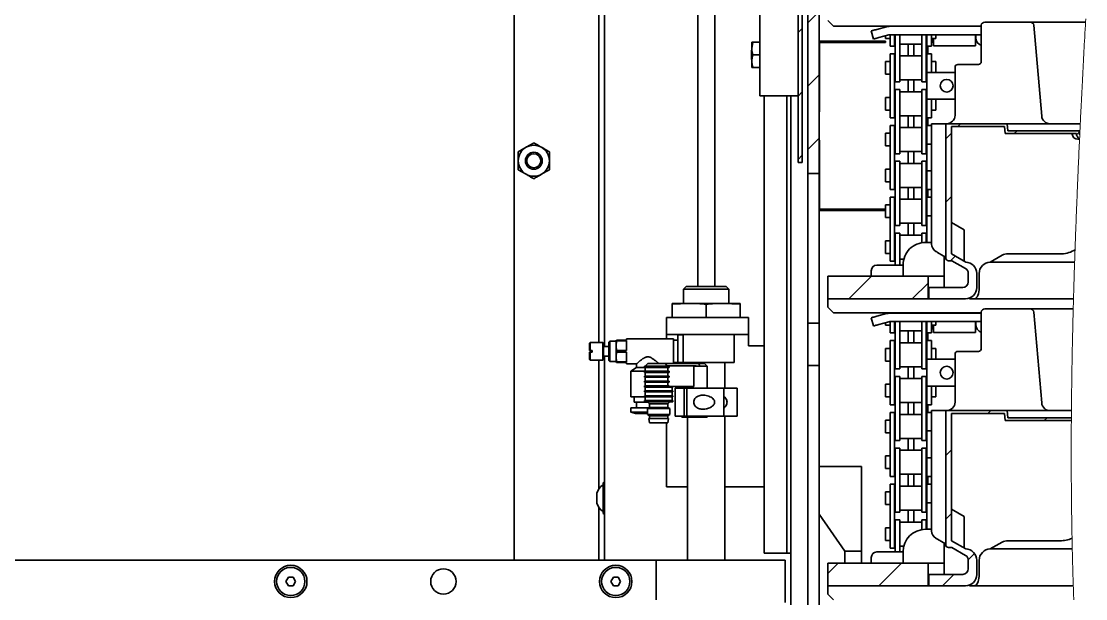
# Paper-space layout 'Blatt1' of a CAD drawing. Header units: millimetres. Extents: x 0 to 1189, y 0 to 841.
# Drawn here: x 215.1 to 290.4, y 497.1 to 538 of the extents above; entities that cross this region are included whole.
import ezdxf

# ---------------------------------------------------------------- set-up
doc = ezdxf.new("R2010")
doc.units = ezdxf.units.MM

# ---------------------------------------------------------------- blocks, each defined once
blk = doc.blocks.new('SW_HATCH_1')
at = {"color": 0, "linetype": 'Continuous', "lineweight": 18}
for p, q in [((0, 197.566), (-0.8, 196.766)), ((-1.2, 196.366), (-1.5, 196.066)), ((0, 193.076), (-0.8, 192.276)), ((-1.2, 191.876), (-1.5, 191.576)), ((10.007, 189.612), (9.807, 189.412)), ((13.997, 189.112), (13.797, 188.912)), ((0, 188.585), (-0.8, 187.785)), ((9.35, 188.955), (8.95, 188.555)), ((18.399, 189.024), (18.215, 188.84)), ((-1.2, 187.385), (-1.5, 187.085)), ((9.35, 184.465), (8.95, 184.065)), ((9.618, 180.243), (9.289, 179.913)), ((3.697, 178.812), (2.097, 177.212)), ((7.7, 178.325), (6.587, 177.212)), ((12.138, 169.292), (11.938, 169.092)), ((16.128, 168.792), (15.928, 168.592)), ((9.35, 166.504), (8.95, 166.104)), ((9.35, 162.014), (8.95, 161.614)), ((10.994, 159.168), (10.549, 158.723)), ((1.338, 158.492), (0.6, 157.754)), ((5.828, 158.492), (4.228, 156.892)), ((9.518, 157.692), (8.718, 156.892))]:
    blk.add_line(p, q, dxfattribs=at)

psp = doc.layouts.new('Blatt1')

# ---------------------------------------------------------------- linework, layer by layer
at = {"color": 7, "linetype": 'Continuous', "lineweight": 35}
for p, q in [((270.736, 737.232), (270.736, 527.232)), ((271.536, 737.232), (271.536, 527.232)), ((256.336, 514.971), (256.336, 640.632)), ((249.936, 594.5), (249.936, 499.832)), ((255.936, 568.577), (255.936, 515.264)), ((267.336, 532.732), (267.336, 563.132)), ((270.036, 528.012), (270.036, 563.132)), ((270.336, 528.012), (270.336, 563.132)), ((262.936, 552.232), (262.936, 519.232)), ((264.136, 519.232), (264.136, 552.232)), ((272.136, 538.072), (272.536, 537.672)), ((283.246, 537.953), (285.72, 537.953)), ((285.72, 537.953), (286.477, 537.953)), ((289.556, 537.953), (286.477, 537.953)), ((290.314, 537.953), (289.556, 537.953)), ((272.536, 537.672), (283.006, 537.672)), ((275.377, 536.752), (275.222, 537.331)), ((276.305, 537.622), (275.608, 537.435)), ((276.233, 537.672), (276.233, 537.602)), ((276.615, 537.662), (276.615, 537.672)), ((283.006, 537.662), (276.615, 537.662)), ((278.856, 537.672), (278.856, 537.662)), ((278.956, 537.672), (278.956, 537.662)), ((281.756, 537.662), (281.756, 537.672)), ((281.856, 537.662), (281.856, 537.672)), ((283.006, 535.152), (283.006, 537.713)), ((286.716, 537.734), (287.279, 531.3)), ((266.847, 536.532), (266.766, 536.082)), ((266.847, 536.532), (266.766, 536.532)), ((266.766, 536.082), (266.766, 536.532)), ((266.847, 536.532), (267.336, 536.532)), ((276.236, 536.602), (271.536, 536.602)), ((271.544, 536.502), (271.544, 531.602)), ((275.722, 536.502), (271.544, 536.502)), ((275.722, 536.502), (276.236, 536.502)), ((276.46, 537.042), (275.764, 536.855)), ((276.233, 536.981), (276.233, 536.802)), ((276.233, 536.802), (276.553, 536.802)), ((276.236, 536.502), (276.236, 536.602)), ((276.553, 537.059), (276.553, 536.252)), ((283.006, 537.062), (276.615, 537.062)), ((276.873, 537.062), (276.873, 536.252)), ((276.873, 536.802), (276.921, 536.802)), ((276.921, 536.829), (276.921, 537.062)), ((276.921, 535.136), (276.921, 536.829)), ((277.241, 536.829), (277.241, 537.062)), ((277.241, 535.136), (277.241, 536.829)), ((277.241, 536.401), (278.791, 536.401)), ((277.241, 536.401), (278.791, 536.401)), ((277.836, 536.401), (277.836, 535.563)), ((278.236, 536.401), (278.236, 535.563)), ((278.791, 537.062), (278.791, 536.829)), ((278.791, 536.829), (278.791, 535.136)), ((279.111, 537.062), (279.111, 536.829)), ((279.111, 536.829), (279.111, 535.136)), ((279.111, 536.802), (279.159, 536.802)), ((279.159, 536.252), (279.159, 537.062)), ((279.479, 536.252), (279.479, 537.067)), ((279.479, 536.802), (279.799, 536.802)), ((279.63, 536.282), (279.63, 536.802)), ((279.799, 536.802), (279.799, 537.062)), ((282.59, 537.062), (282.59, 537.052)), ((282.59, 537.052), (282.59, 536.282)), ((282.59, 537.052), (282.61, 537.052)), ((282.61, 537.052), (282.61, 536.862)), ((266.766, 535.992), (266.736, 535.962)), ((266.736, 535.302), (266.736, 535.962)), ((266.766, 535.182), (266.766, 536.082)), ((266.847, 535.632), (267.336, 535.632)), ((276.553, 536.252), (276.873, 536.252)), ((276.873, 535.712), (276.553, 535.712)), ((276.553, 535.712), (276.553, 534.289)), ((276.873, 535.712), (276.873, 534.289)), ((279.159, 536.252), (279.479, 536.252)), ((279.479, 535.712), (279.159, 535.712)), ((279.159, 534.392), (279.159, 535.712)), ((279.216, 535.712), (279.216, 536.252)), ((279.479, 534.392), (279.479, 535.712)), ((279.63, 536.282), (282.59, 536.282)), ((266.736, 535.302), (266.766, 535.272)), ((266.766, 534.732), (266.766, 535.182)), ((276.553, 535.162), (276.233, 535.162)), ((276.233, 535.162), (276.233, 534.262)), ((276.921, 535.162), (276.873, 535.162)), ((276.921, 533.712), (276.921, 535.136)), ((278.791, 535.563), (277.241, 535.563)), ((278.791, 535.563), (277.241, 535.563)), ((277.241, 533.712), (277.241, 535.136)), ((278.791, 535.136), (278.791, 533.712)), ((279.159, 535.162), (279.111, 535.162)), ((279.111, 535.136), (279.111, 533.712)), ((279.799, 535.162), (279.479, 535.162)), ((279.799, 534.392), (279.799, 535.162)), ((281.346, 534.952), (282.146, 534.952)), ((282.146, 534.952), (282.806, 534.952)), ((266.766, 534.732), (266.847, 534.732)), ((266.847, 534.732), (267.336, 534.732)), ((276.233, 534.262), (276.553, 534.262)), ((276.553, 534.289), (276.553, 532.596)), ((276.873, 534.289), (276.873, 532.596)), ((276.873, 534.262), (276.921, 534.262)), ((279.111, 534.262), (279.159, 534.262)), ((279.159, 532.492), (279.159, 534.392)), ((279.159, 534.392), (279.479, 534.392)), ((279.479, 534.392), (281.146, 534.392)), ((281.146, 531.352), (281.146, 534.752)), ((276.921, 533.712), (277.241, 533.712)), ((276.921, 533.712), (277.241, 533.712)), ((277.241, 533.861), (278.791, 533.861)), ((277.241, 533.861), (278.791, 533.861)), ((277.836, 533.861), (277.836, 533.023)), ((278.236, 533.861), (278.236, 533.023)), ((278.791, 533.712), (279.111, 533.712)), ((278.791, 533.712), (279.111, 533.712)), ((267.336, 532.732), (267.936, 532.732)), ((267.636, 532.732), (267.636, 500.332)), ((267.936, 532.732), (269.736, 532.732)), ((269.236, 500.332), (269.236, 532.732)), ((269.536, 532.732), (269.536, 493.253)), ((270.036, 532.732), (269.736, 532.732)), ((276.553, 532.622), (276.233, 532.622)), ((276.233, 532.622), (276.233, 531.722)), ((276.921, 532.622), (276.873, 532.622)), ((277.241, 533.172), (276.921, 533.172)), ((276.921, 531.749), (276.921, 533.172)), ((277.241, 531.749), (277.241, 533.172)), ((278.791, 533.023), (277.241, 533.023)), ((279.111, 533.172), (278.791, 533.172)), ((278.791, 533.172), (278.791, 531.749)), ((279.111, 533.172), (279.111, 531.749)), ((279.159, 532.622), (279.111, 532.622)), ((276.553, 532.596), (276.553, 531.172)), ((276.873, 532.596), (276.873, 531.172)), ((279.159, 532.492), (279.479, 532.492)), ((279.159, 531.172), (279.159, 532.492)), ((281.146, 532.492), (279.479, 532.492)), ((279.479, 531.172), (279.479, 532.492)), ((279.799, 531.722), (279.799, 532.492)), ((271.536, 531.602), (271.544, 531.602)), ((276.233, 531.722), (276.553, 531.722)), ((276.553, 531.172), (276.873, 531.172)), ((276.873, 531.722), (276.921, 531.722)), ((276.921, 530.056), (276.921, 531.749)), ((277.241, 530.056), (277.241, 531.749)), ((277.241, 531.321), (278.791, 531.321)), ((277.836, 531.321), (277.836, 530.483)), ((278.236, 531.321), (278.236, 530.483)), ((278.791, 531.749), (278.791, 530.056)), ((279.111, 531.749), (279.111, 530.056)), ((279.111, 531.722), (279.159, 531.722)), ((279.159, 531.172), (279.479, 531.172)), ((279.216, 530.632), (279.216, 531.172)), ((279.479, 531.722), (279.799, 531.722)), ((276.873, 530.632), (276.553, 530.632)), ((276.553, 530.632), (276.553, 529.209)), ((276.873, 530.632), (276.873, 529.209)), ((278.791, 530.483), (277.241, 530.483)), ((279.479, 530.632), (279.159, 530.632)), ((279.159, 529.312), (279.159, 530.632)), ((279.479, 529.312), (279.479, 530.632)), ((279.486, 522.231), (279.486, 530.752)), ((279.779, 530.752), (279.486, 530.752)), ((279.779, 530.752), (280.193, 530.752)), ((280.193, 530.752), (280.486, 530.752)), ((280.486, 530.752), (280.486, 521.254)), ((284.843, 530.752), (280.486, 530.752)), ((280.886, 530.552), (280.886, 521.538)), ((284.659, 530.552), (280.886, 530.552)), ((284.659, 530.552), (284.703, 530.052)), ((284.843, 530.752), (284.886, 530.252)), ((284.843, 530.752), (285.839, 530.752)), ((290.012, 530.752), (285.839, 530.752)), ((271.536, 529.602), (271.544, 529.602)), ((271.544, 529.602), (271.544, 524.702)), ((276.553, 530.082), (276.233, 530.082)), ((276.233, 530.082), (276.233, 529.182)), ((276.921, 530.082), (276.873, 530.082)), ((276.921, 528.632), (276.921, 530.056)), ((277.241, 528.632), (277.241, 530.056)), ((278.791, 530.056), (278.791, 528.632)), ((279.159, 530.082), (279.111, 530.082)), ((279.111, 530.056), (279.111, 528.632)), ((279.486, 530.082), (279.479, 530.082)), ((289.739, 530.052), (284.703, 530.052)), ((289.928, 530.252), (284.886, 530.252)), ((289.433, 530.052), (289.436, 530.018)), ((289.742, 530.018), (289.739, 530.052)), ((289.96, 529.652), (289.835, 529.652)), ((289.988, 530.252), (289.928, 530.252)), ((276.233, 529.182), (276.553, 529.182)), ((276.553, 529.209), (276.553, 527.516)), ((276.873, 529.209), (276.873, 527.516)), ((276.873, 529.182), (276.921, 529.182)), ((279.111, 529.182), (279.159, 529.182)), ((279.159, 527.412), (279.159, 529.312)), ((279.159, 529.312), (279.479, 529.312)), ((279.479, 529.312), (279.486, 529.312)), ((250.236, 528.132), (250.236, 528.767)), ((250.236, 527.497), (250.236, 528.132)), ((252.436, 528.767), (252.436, 528.132)), ((252.436, 528.132), (252.436, 527.497)), ((276.921, 528.632), (277.241, 528.632)), ((277.241, 528.092), (276.921, 528.092)), ((277.241, 528.092), (276.921, 528.092)), ((276.921, 526.669), (276.921, 528.092)), ((277.241, 528.781), (278.791, 528.781)), ((277.241, 526.669), (277.241, 528.092)), ((277.836, 528.781), (277.836, 527.943)), ((278.236, 528.781), (278.236, 527.943)), ((278.791, 528.632), (279.111, 528.632)), ((279.111, 528.092), (278.791, 528.092)), ((279.111, 528.092), (278.791, 528.092)), ((278.791, 528.092), (278.791, 526.669)), ((279.111, 528.092), (279.111, 526.669)), ((270.336, 528.012), (270.036, 528.012)), ((276.553, 527.542), (276.233, 527.542)), ((276.233, 527.542), (276.233, 526.642)), ((276.553, 527.516), (276.553, 526.092)), ((276.921, 527.542), (276.873, 527.542)), ((276.873, 527.516), (276.873, 526.092)), ((278.791, 527.943), (277.241, 527.943)), ((278.791, 527.943), (277.241, 527.943)), ((279.159, 527.542), (279.111, 527.542)), ((279.159, 527.412), (279.479, 527.412)), ((279.159, 526.092), (279.159, 527.412)), ((279.486, 527.412), (279.479, 527.412)), ((279.479, 526.092), (279.479, 527.412)), ((270.736, 527.232), (271.536, 527.232)), ((270.736, 516.632), (270.736, 527.232)), ((271.536, 516.632), (271.536, 527.232)), ((276.233, 526.642), (276.553, 526.642)), ((276.873, 526.642), (276.921, 526.642)), ((276.921, 524.976), (276.921, 526.669)), ((277.241, 524.976), (277.241, 526.669)), ((278.791, 526.669), (278.791, 524.976)), ((279.111, 526.669), (279.111, 524.976)), ((279.111, 526.642), (279.159, 526.642)), ((279.479, 526.642), (279.486, 526.642)), ((276.553, 526.092), (276.873, 526.092)), ((277.241, 526.241), (278.791, 526.241)), ((277.241, 526.241), (278.791, 526.241)), ((277.836, 526.241), (277.836, 525.403)), ((278.236, 526.241), (278.236, 525.403)), ((279.159, 526.092), (279.479, 526.092)), ((279.216, 525.552), (279.216, 526.092)), ((276.873, 525.552), (276.553, 525.552)), ((276.553, 525.552), (276.553, 524.129)), ((276.873, 525.552), (276.873, 524.129)), ((278.791, 525.403), (277.241, 525.403)), ((278.791, 525.403), (277.241, 525.403)), ((279.479, 525.552), (279.159, 525.552)), ((279.159, 524.232), (279.159, 525.552)), ((279.479, 524.232), (279.479, 525.552)), ((271.536, 524.602), (276.233, 524.602)), ((271.544, 524.702), (275.722, 524.702)), ((276.236, 524.702), (275.722, 524.702)), ((276.553, 525.002), (276.233, 525.002)), ((276.233, 525.002), (276.233, 524.102)), ((276.921, 525.002), (276.873, 525.002)), ((276.921, 523.552), (276.921, 524.976)), ((277.241, 523.552), (277.241, 524.976)), ((278.791, 524.976), (278.791, 523.552)), ((279.159, 525.002), (279.111, 525.002)), ((279.111, 524.976), (279.111, 523.552)), ((279.486, 525.002), (279.479, 525.002)), ((276.233, 524.102), (276.553, 524.102)), ((276.553, 524.129), (276.553, 522.436)), ((276.873, 524.129), (276.873, 522.436)), ((276.873, 524.102), (276.921, 524.102)), ((277.241, 523.701), (278.791, 523.701)), ((277.241, 523.701), (278.791, 523.701)), ((277.836, 523.701), (277.836, 522.863)), ((278.236, 523.701), (278.236, 522.863)), ((279.111, 524.102), (279.159, 524.102)), ((279.159, 522.352), (279.159, 524.232)), ((279.159, 524.232), (279.479, 524.232)), ((279.479, 524.232), (279.486, 524.232)), ((281.786, 523.246), (280.886, 523.766)), ((276.921, 523.552), (277.241, 523.552)), ((276.921, 523.552), (277.241, 523.552)), ((277.241, 523.012), (276.921, 523.012)), ((276.921, 521.589), (276.921, 523.012)), ((277.241, 521.589), (277.241, 523.012)), ((278.791, 522.863), (277.241, 522.863)), ((278.791, 523.552), (279.111, 523.552)), ((278.791, 523.552), (279.111, 523.552)), ((279.111, 523.012), (278.791, 523.012)), ((278.791, 523.012), (278.791, 522.329)), ((279.111, 523.012), (279.111, 522.352)), ((281.786, 523.246), (281.786, 521.019)), ((276.553, 522.462), (276.233, 522.462)), ((276.233, 522.462), (276.233, 521.562)), ((276.553, 522.436), (276.553, 521.012)), ((276.921, 522.462), (276.873, 522.462)), ((276.873, 522.436), (276.873, 521.012)), ((279.066, 522.352), (279.486, 522.352)), ((279.159, 522.462), (279.111, 522.462)), ((276.233, 521.562), (276.553, 521.562)), ((276.873, 521.562), (276.921, 521.562)), ((276.921, 520.742), (276.921, 521.589)), ((277.241, 520.742), (277.241, 521.589)), ((280.318, 521.405), (279.904, 521.644)), ((280.486, 521.307), (280.318, 521.405)), ((280.386, 521.365), (280.386, 519.152)), ((281.901, 520.952), (280.886, 521.538)), ((283.637, 520.952), (284.476, 521.437)), ((288.572, 521.538), (284.901, 521.538)), ((289.562, 521.775), (289.639, 521.82)), ((275.608, 520.742), (276.305, 520.742)), ((276.305, 520.742), (276.615, 520.742)), ((276.553, 521.012), (276.873, 521.012)), ((277.466, 520.742), (276.615, 520.742)), ((277.241, 521.161), (277.519, 521.161)), ((277.466, 520.752), (277.466, 519.952)), ((280.686, 521.054), (280.926, 521.054)), ((281.887, 520.499), (280.926, 521.054)), ((283.637, 520.952), (289.61, 520.952)), ((272.136, 519.952), (272.136, 518.352)), ((272.136, 519.952), (279.236, 519.952)), ((275.222, 519.952), (275.222, 520.342)), ((279.236, 518.352), (279.236, 519.952)), ((280.386, 519.952), (279.236, 519.952)), ((282.087, 520.152), (282.087, 519.552)), ((282.687, 520.152), (282.687, 519.152)), ((282.852, 519.152), (282.852, 520.152)), ((261.936, 519.048), (262.12, 519.232)), ((265.136, 519.048), (261.936, 519.048)), ((261.936, 518.032), (261.936, 519.048)), ((264.952, 519.232), (262.12, 519.232)), ((264.952, 519.232), (265.136, 519.048)), ((265.136, 519.048), (265.136, 518.032)), ((279.286, 518.352), (279.286, 519.152)), ((279.286, 519.152), (281.687, 519.152)), ((272.136, 518.352), (279.236, 518.352)), ((272.136, 518.352), (272.136, 517.752)), ((279.286, 518.352), (279.236, 518.352)), ((279.286, 518.352), (281.887, 518.352)), ((282.171, 518.352), (289.531, 518.352)), ((261.136, 517.967), (262.336, 518.032)), ((261.136, 518.032), (261.136, 517.967)), ((262.336, 518.032), (261.136, 518.032)), ((261.136, 517.032), (261.136, 517.967)), ((264.736, 518.032), (262.336, 518.032)), ((263.536, 517.967), (263.536, 517.032)), ((264.736, 518.032), (265.936, 517.967)), ((265.936, 518.032), (264.736, 518.032)), ((265.936, 517.967), (265.936, 518.032)), ((265.936, 517.967), (265.936, 517.032)), ((272.136, 517.752), (272.536, 517.352)), ((283.246, 517.633), (285.72, 517.633)), ((285.72, 517.633), (286.477, 517.633)), ((289.512, 517.633), (286.477, 517.633)), ((260.736, 517.032), (260.736, 515.832)), ((260.736, 517.032), (266.536, 517.032)), ((266.536, 517.032), (266.536, 515.832)), ((272.536, 517.352), (283.006, 517.352)), ((275.377, 516.432), (275.222, 517.011)), ((276.305, 517.302), (275.608, 517.115)), ((276.233, 517.352), (276.233, 517.282)), ((276.615, 517.342), (276.615, 517.352)), ((283.006, 517.342), (276.615, 517.342)), ((278.856, 517.352), (278.856, 517.342)), ((278.956, 517.352), (278.956, 517.342)), ((281.756, 517.342), (281.756, 517.352)), ((281.856, 517.342), (281.856, 517.352)), ((283.006, 514.832), (283.006, 517.393)), ((286.716, 517.414), (287.279, 510.98)), ((271.536, 516.632), (270.736, 516.632)), ((270.736, 516.632), (270.736, 513.632)), ((271.536, 516.632), (271.536, 513.632)), ((276.46, 516.722), (275.764, 516.535)), ((276.233, 516.661), (276.233, 516.482)), ((276.233, 516.482), (276.553, 516.482)), ((276.553, 516.739), (276.553, 515.932)), ((283.006, 516.742), (276.615, 516.742)), ((276.873, 516.742), (276.873, 515.932)), ((276.873, 516.482), (276.921, 516.482)), ((276.921, 516.509), (276.921, 516.742)), ((276.921, 514.816), (276.921, 516.509)), ((277.241, 516.509), (277.241, 516.742)), ((277.241, 514.816), (277.241, 516.509)), ((277.241, 516.081), (278.791, 516.081)), ((277.241, 516.081), (278.791, 516.081)), ((277.836, 516.081), (277.836, 515.243)), ((278.236, 516.081), (278.236, 515.243)), ((278.791, 516.742), (278.791, 516.509)), ((278.791, 516.509), (278.791, 514.816)), ((279.111, 516.742), (279.111, 516.509)), ((279.111, 516.509), (279.111, 514.816)), ((279.111, 516.482), (279.159, 516.482)), ((279.159, 515.932), (279.159, 516.742)), ((279.479, 515.932), (279.479, 516.747)), ((279.479, 516.482), (279.799, 516.482)), ((279.63, 515.962), (279.63, 516.482)), ((279.799, 516.482), (279.799, 516.742)), ((282.59, 516.742), (282.59, 516.732)), ((282.59, 516.732), (282.59, 515.962)), ((282.59, 516.732), (282.61, 516.732)), ((282.61, 516.732), (282.61, 516.542)), ((256.707, 515.344), (256.654, 515.291)), ((256.654, 515.291), (256.654, 514.632)), ((257.154, 515.344), (256.707, 515.344)), ((256.707, 515.344), (256.707, 513.92)), ((257.154, 515.432), (257.154, 515.032)), ((257.154, 515.032), (257.187, 515.37)), ((257.187, 515.37), (257.187, 515.432)), ((257.906, 515.432), (257.187, 515.432)), ((257.187, 515.37), (257.906, 515.37)), ((261.232, 515.522), (257.906, 515.522)), ((257.906, 515.522), (257.906, 515.432)), ((257.906, 515.37), (257.906, 514.695)), ((260.736, 515.832), (266.536, 515.832)), ((260.736, 515.832), (260.736, 515.522)), ((261.232, 513.772), (261.232, 515.522)), ((261.536, 515.433), (261.232, 515.433)), ((261.536, 515.812), (261.902, 515.812)), ((261.536, 515.812), (261.536, 513.852)), ((261.566, 515.812), (261.566, 515.832)), ((261.902, 515.812), (261.902, 513.852)), ((265.506, 515.832), (265.506, 513.832)), ((266.536, 515.032), (266.536, 515.832)), ((276.553, 515.932), (276.873, 515.932)), ((276.873, 515.392), (276.553, 515.392)), ((276.553, 515.392), (276.553, 513.969)), ((276.873, 515.392), (276.873, 513.969)), ((279.159, 515.932), (279.479, 515.932)), ((279.479, 515.392), (279.159, 515.392)), ((279.159, 514.072), (279.159, 515.392)), ((279.216, 515.392), (279.216, 515.932)), ((279.479, 514.072), (279.479, 515.392)), ((279.63, 515.962), (282.59, 515.962)), ((255.33, 515.264), (255.276, 515.211)), ((255.276, 515.211), (255.276, 514.695)), ((255.276, 514.695), (255.33, 514.695)), ((255.276, 514.57), (255.276, 514.054)), ((255.33, 514.57), (255.276, 514.57)), ((256.225, 515.264), (255.33, 515.264)), ((255.33, 515.264), (255.33, 514.695)), ((255.33, 514.695), (255.464, 514.695)), ((255.33, 514.57), (255.33, 514.001)), ((255.464, 514.57), (255.33, 514.57)), ((255.464, 514.57), (255.464, 514.695)), ((256.278, 515.211), (256.225, 515.264)), ((256.225, 515.264), (256.225, 514.001)), ((256.278, 515.211), (256.278, 514.054)), ((256.654, 514.971), (256.278, 514.971)), ((256.654, 514.632), (256.654, 513.974)), ((257.154, 515.032), (257.154, 514.232)), ((257.187, 514.695), (257.154, 515.032)), ((257.154, 514.232), (257.187, 514.57)), ((257.187, 514.57), (257.187, 514.695)), ((257.906, 514.695), (257.187, 514.695)), ((257.187, 514.57), (257.906, 514.57)), ((257.906, 514.57), (257.906, 513.895)), ((266.536, 515.032), (267.636, 515.032)), ((276.553, 514.842), (276.233, 514.842)), ((276.233, 514.842), (276.233, 513.942)), ((276.921, 514.842), (276.873, 514.842)), ((276.921, 513.392), (276.921, 514.816)), ((278.791, 515.243), (277.241, 515.243)), ((278.791, 515.243), (277.241, 515.243)), ((277.241, 513.392), (277.241, 514.816)), ((278.791, 514.816), (278.791, 513.392)), ((279.159, 514.842), (279.111, 514.842)), ((279.111, 514.816), (279.111, 513.392)), ((279.799, 514.842), (279.479, 514.842)), ((279.799, 514.072), (279.799, 514.842)), ((281.346, 514.632), (282.146, 514.632)), ((282.146, 514.632), (282.806, 514.632)), ((255.276, 514.054), (255.33, 514.001)), ((255.33, 514.001), (256.225, 514.001)), ((255.936, 514.001), (255.936, 504.888)), ((256.225, 514.001), (256.278, 514.054)), ((256.278, 514.294), (256.654, 514.294)), ((256.336, 499.832), (256.336, 514.294)), ((256.654, 513.974), (256.707, 513.92)), ((256.707, 513.92), (257.154, 513.92)), ((257.187, 513.895), (257.154, 514.232)), ((257.154, 514.232), (257.154, 513.832)), ((257.187, 513.832), (257.187, 513.895)), ((257.906, 513.895), (257.187, 513.895)), ((257.187, 513.832), (257.906, 513.832)), ((257.906, 513.832), (257.906, 513.742)), ((259.411, 513.772), (259.211, 513.572)), ((259.411, 513.772), (260.665, 513.772)), ((260.741, 513.612), (260.665, 513.772)), ((260.665, 513.772), (263.013, 513.772)), ((261.232, 513.831), (261.536, 513.831)), ((261.536, 513.831), (261.536, 513.852)), ((261.902, 513.852), (261.536, 513.852)), ((261.566, 513.832), (261.566, 513.852)), ((265.506, 513.832), (261.566, 513.832)), ((262.206, 513.772), (262.206, 513.832)), ((263.013, 513.772), (263.082, 513.572)), ((263.411, 513.772), (263.013, 513.772)), ((263.611, 513.572), (263.411, 513.772)), ((264.866, 513.832), (264.866, 512.032)), ((276.233, 513.942), (276.553, 513.942)), ((276.553, 513.969), (276.553, 512.276)), ((276.873, 513.969), (276.873, 512.276)), ((276.873, 513.942), (276.921, 513.942)), ((279.111, 513.942), (279.159, 513.942)), ((279.159, 514.072), (279.479, 514.072)), ((279.159, 512.172), (279.159, 514.072)), ((279.479, 514.072), (281.146, 514.072)), ((281.146, 511.032), (281.146, 514.432)), ((257.906, 513.742), (258.605, 513.742)), ((258.605, 513.493), (258.206, 513.226)), ((258.206, 513.226), (258.206, 511.42)), ((258.206, 513.226), (259.211, 513.226)), ((258.605, 513.742), (258.605, 513.493)), ((258.605, 513.493), (259.171, 513.493)), ((259.171, 513.572), (259.171, 513.492)), ((259.171, 513.572), (260.909, 513.572)), ((259.171, 513.492), (260.909, 513.492)), ((259.171, 513.225), (259.171, 513.145)), ((259.171, 513.225), (260.909, 513.225)), ((259.171, 513.145), (260.909, 513.145)), ((259.211, 513.492), (259.211, 513.225)), ((259.211, 513.145), (259.211, 512.877)), ((260.832, 513.572), (260.741, 513.612)), ((260.741, 513.612), (262.817, 513.612)), ((260.832, 513.225), (260.832, 513.492)), ((260.832, 512.877), (260.832, 513.145)), ((260.909, 513.492), (260.909, 513.572)), ((260.909, 513.145), (260.909, 513.225)), ((262.817, 513.612), (262.658, 513.572)), ((262.658, 513.572), (262.658, 512.132)), ((262.825, 513.572), (262.658, 513.572)), ((262.825, 513.572), (262.817, 513.612)), ((263.082, 513.572), (262.825, 513.572)), ((263.082, 513.572), (262.825, 513.572)), ((263.611, 513.572), (263.082, 513.572)), ((263.611, 512.032), (263.611, 513.572)), ((271.536, 513.632), (270.736, 513.632)), ((270.736, 513.632), (270.736, 494.303)), ((271.536, 513.632), (271.536, 492.232)), ((276.921, 513.392), (277.241, 513.392)), ((276.921, 513.392), (277.241, 513.392)), ((277.241, 513.541), (278.791, 513.541)), ((277.241, 513.541), (278.791, 513.541)), ((277.836, 513.541), (277.836, 512.703)), ((278.236, 513.541), (278.236, 512.703)), ((278.791, 513.392), (279.111, 513.392)), ((278.791, 513.392), (279.111, 513.392)), ((259.171, 512.877), (259.171, 512.797)), ((260.909, 512.877), (259.171, 512.877)), ((260.909, 512.797), (259.171, 512.797)), ((259.171, 512.53), (259.171, 512.45)), ((260.909, 512.53), (259.171, 512.53)), ((260.909, 512.45), (259.171, 512.45)), ((259.211, 512.797), (259.211, 512.53)), ((259.211, 512.45), (259.211, 512.182)), ((260.832, 512.53), (260.832, 512.797)), ((260.832, 512.182), (260.832, 512.45)), ((260.909, 512.797), (260.909, 512.877)), ((260.909, 512.45), (260.909, 512.53)), ((276.553, 512.302), (276.233, 512.302)), ((276.233, 512.302), (276.233, 511.402)), ((276.553, 512.276), (276.553, 510.852)), ((276.921, 512.302), (276.873, 512.302)), ((276.873, 512.276), (276.873, 510.852)), ((277.241, 512.852), (276.921, 512.852)), ((276.921, 511.429), (276.921, 512.852)), ((277.241, 511.429), (277.241, 512.852)), ((278.791, 512.703), (277.241, 512.703)), ((279.111, 512.852), (278.791, 512.852)), ((278.791, 512.852), (278.791, 511.429)), ((279.111, 512.852), (279.111, 511.429)), ((279.159, 512.302), (279.111, 512.302)), ((259.171, 512.182), (259.171, 512.102)), ((260.909, 512.182), (259.171, 512.182)), ((259.209, 512.102), (259.171, 512.102)), ((259.171, 511.835), (259.171, 511.755)), ((259.209, 511.835), (259.171, 511.835)), ((259.209, 511.755), (259.171, 511.755)), ((259.209, 512.102), (261.171, 512.102)), ((259.209, 511.835), (261.171, 511.835)), ((259.209, 511.755), (261.171, 511.755)), ((259.211, 512.102), (259.211, 511.835)), ((259.211, 511.755), (259.211, 511.487)), ((260.909, 512.132), (260.909, 512.182)), ((262.658, 512.132), (260.909, 512.132)), ((261.131, 511.835), (261.131, 512.102)), ((261.131, 511.487), (261.131, 511.755)), ((261.171, 512.102), (261.171, 512.132)), ((261.171, 511.755), (261.171, 511.835)), ((261.34, 512.032), (261.34, 510.032)), ((261.34, 512.032), (261.965, 512.032)), ((261.811, 512.132), (261.811, 512.032)), ((261.965, 512.032), (261.965, 510.032)), ((261.98, 512.032), (261.965, 512.032)), ((262.083, 512.032), (261.98, 512.032)), ((262.142, 512.032), (262.083, 512.032)), ((262.162, 512.032), (262.142, 512.032)), ((262.162, 512.032), (262.162, 510.032)), ((262.162, 512.032), (262.81, 512.032)), ((262.81, 512.032), (263.536, 512.032)), ((263.536, 512.032), (264.262, 512.032)), ((264.562, 512.032), (264.262, 512.032)), ((264.562, 512.032), (264.785, 512.032)), ((264.785, 510.032), (264.785, 512.032)), ((264.785, 512.032), (265.733, 512.032)), ((265.733, 510.032), (265.733, 512.032)), ((265.733, 512.032), (265.734, 512.032)), ((265.734, 511.313), (265.734, 512.032)), ((279.159, 512.172), (279.479, 512.172)), ((279.159, 510.852), (279.159, 512.172)), ((281.146, 512.172), (279.479, 512.172)), ((279.479, 510.852), (279.479, 512.172)), ((279.799, 511.402), (279.799, 512.172)), ((258.206, 511.42), (259.171, 511.42)), ((258.446, 511.42), (258.446, 511.024)), ((258.446, 511.024), (259.406, 511.024)), ((258.606, 511.024), (258.606, 510.628)), ((259.171, 511.487), (259.171, 511.407)), ((259.209, 511.487), (259.171, 511.487)), ((259.209, 511.407), (259.171, 511.407)), ((259.171, 511.14), (259.171, 511.06)), ((259.209, 511.14), (259.171, 511.14)), ((259.209, 511.06), (259.171, 511.06)), ((259.209, 511.487), (261.171, 511.487)), ((259.209, 511.407), (261.171, 511.407)), ((259.209, 511.14), (261.171, 511.14)), ((259.209, 511.06), (261.171, 511.06)), ((259.211, 511.407), (259.211, 511.14)), ((259.371, 511.06), (259.521, 510.91)), ((259.521, 510.91), (259.521, 510.66)), ((259.521, 510.91), (260.821, 510.91)), ((260.821, 510.91), (260.971, 511.06)), ((260.821, 510.66), (260.821, 510.91)), ((261.131, 511.14), (261.131, 511.407)), ((261.171, 511.407), (261.171, 511.487)), ((261.171, 511.06), (261.171, 511.14)), ((276.233, 511.402), (276.553, 511.402)), ((276.553, 510.852), (276.873, 510.852)), ((276.873, 511.402), (276.921, 511.402)), ((276.921, 509.736), (276.921, 511.429)), ((277.241, 509.736), (277.241, 511.429)), ((277.241, 511.001), (278.791, 511.001)), ((277.836, 511.001), (277.836, 510.163)), ((278.236, 511.001), (278.236, 510.163)), ((278.791, 511.429), (278.791, 509.736)), ((279.111, 511.429), (279.111, 509.736)), ((279.111, 511.402), (279.159, 511.402)), ((279.159, 510.852), (279.479, 510.852)), ((279.216, 510.312), (279.216, 510.852)), ((279.479, 511.402), (279.799, 511.402)), ((258.206, 510.628), (258.206, 510.32)), ((258.206, 510.628), (259.466, 510.628)), ((258.206, 510.32), (258.535, 510.232)), ((258.206, 510.32), (259.371, 510.32)), ((258.535, 510.232), (259.371, 510.232)), ((259.521, 510.66), (259.371, 510.573)), ((259.371, 510.573), (259.371, 510.147)), ((259.371, 510.573), (260.971, 510.573)), ((259.371, 510.147), (259.521, 510.06)), ((259.371, 510.147), (260.971, 510.147)), ((259.521, 510.66), (260.821, 510.66)), ((259.521, 510.06), (259.521, 509.88)), ((259.521, 510.06), (260.821, 510.06)), ((260.971, 510.573), (260.821, 510.66)), ((260.821, 510.06), (260.971, 510.147)), ((260.821, 509.88), (260.821, 510.06)), ((260.971, 510.147), (260.971, 510.573)), ((261.965, 510.032), (261.34, 510.032)), ((261.811, 510.032), (261.811, 509.972)), ((261.965, 510.032), (261.98, 510.032)), ((261.98, 510.032), (262.083, 510.032)), ((262.083, 510.032), (262.142, 510.032)), ((262.142, 510.032), (262.162, 510.032)), ((262.81, 510.032), (262.162, 510.032)), ((263.536, 510.032), (262.81, 510.032)), ((264.262, 510.032), (263.536, 510.032)), ((263.611, 509.972), (263.611, 510.032)), ((264.262, 510.032), (264.562, 510.032)), ((264.785, 510.032), (264.562, 510.032)), ((265.733, 510.032), (264.785, 510.032)), ((264.866, 510.032), (264.866, 499.832)), ((265.734, 510.032), (265.733, 510.032)), ((265.734, 510.032), (265.734, 510.75)), ((276.873, 510.312), (276.553, 510.312)), ((276.553, 510.312), (276.553, 508.889)), ((276.873, 510.312), (276.873, 508.889)), ((278.791, 510.163), (277.241, 510.163)), ((279.479, 510.312), (279.159, 510.312)), ((279.159, 508.992), (279.159, 510.312)), ((279.479, 508.992), (279.479, 510.312)), ((279.486, 501.911), (279.486, 510.432)), ((279.779, 510.432), (279.486, 510.432)), ((279.779, 510.432), (280.193, 510.432)), ((280.193, 510.432), (280.486, 510.432)), ((280.486, 510.432), (280.486, 500.934)), ((284.843, 510.432), (280.486, 510.432)), ((284.659, 510.232), (280.886, 510.232)), ((280.886, 510.232), (280.886, 501.218)), ((284.659, 510.232), (284.703, 509.732)), ((284.843, 510.432), (284.886, 509.932)), ((284.843, 510.432), (285.839, 510.432)), ((289.384, 510.432), (285.839, 510.432)), ((259.478, 509.88), (259.521, 509.572)), ((259.478, 509.88), (260.864, 509.88)), ((259.521, 509.572), (260.821, 509.572)), ((260.736, 505.032), (260.736, 509.572)), ((260.821, 509.572), (260.864, 509.88)), ((261.811, 509.972), (263.611, 509.972)), ((262.206, 499.832), (262.206, 509.972)), ((276.553, 509.762), (276.233, 509.762)), ((276.233, 509.762), (276.233, 508.862)), ((276.921, 509.762), (276.873, 509.762)), ((276.921, 508.312), (276.921, 509.736)), ((277.241, 508.312), (277.241, 509.736)), ((278.791, 509.736), (278.791, 508.312)), ((279.159, 509.762), (279.111, 509.762)), ((279.111, 509.736), (279.111, 508.312)), ((279.486, 509.762), (279.479, 509.762)), ((289.379, 509.732), (284.703, 509.732)), ((289.38, 509.932), (284.886, 509.932)), ((276.233, 508.862), (276.553, 508.862)), ((276.553, 508.889), (276.553, 507.196)), ((276.873, 508.889), (276.873, 507.196)), ((276.873, 508.862), (276.921, 508.862)), ((279.111, 508.862), (279.159, 508.862)), ((279.159, 508.992), (279.479, 508.992)), ((279.159, 507.092), (279.159, 508.992)), ((279.479, 508.992), (279.486, 508.992)), ((276.921, 508.312), (277.241, 508.312)), ((277.241, 507.772), (276.921, 507.772)), ((277.241, 507.772), (276.921, 507.772)), ((276.921, 506.349), (276.921, 507.772)), ((277.241, 508.461), (278.791, 508.461)), ((277.241, 506.349), (277.241, 507.772)), ((277.836, 508.461), (277.836, 507.623)), ((278.236, 508.461), (278.236, 507.623)), ((278.791, 508.312), (279.111, 508.312)), ((279.111, 507.772), (278.791, 507.772)), ((279.111, 507.772), (278.791, 507.772)), ((278.791, 507.772), (278.791, 506.349)), ((279.111, 507.772), (279.111, 506.349)), ((276.553, 507.222), (276.233, 507.222)), ((276.233, 507.222), (276.233, 506.322)), ((276.553, 507.196), (276.553, 505.772)), ((276.921, 507.222), (276.873, 507.222)), ((276.873, 507.196), (276.873, 505.772)), ((278.791, 507.623), (277.241, 507.623)), ((278.791, 507.623), (277.241, 507.623)), ((279.159, 507.222), (279.111, 507.222)), ((279.159, 507.092), (279.479, 507.092)), ((279.159, 505.772), (279.159, 507.092)), ((279.486, 507.092), (279.479, 507.092)), ((279.479, 505.772), (279.479, 507.092)), ((271.536, 506.477), (274.536, 506.477)), ((274.536, 506.477), (274.536, 500.477)), ((276.233, 506.322), (276.553, 506.322)), ((276.873, 506.322), (276.921, 506.322)), ((276.921, 504.656), (276.921, 506.349)), ((277.241, 504.656), (277.241, 506.349)), ((278.791, 506.349), (278.791, 504.656)), ((279.111, 506.349), (279.111, 504.656)), ((279.111, 506.322), (279.159, 506.322)), ((279.479, 506.322), (279.486, 506.322)), ((276.553, 505.772), (276.873, 505.772)), ((277.241, 505.921), (278.791, 505.921)), ((277.241, 505.921), (278.791, 505.921)), ((277.836, 505.921), (277.836, 505.083)), ((278.236, 505.921), (278.236, 505.083)), ((279.159, 505.772), (279.479, 505.772)), ((279.216, 505.232), (279.216, 505.772)), ((256.236, 504.232), (256.236, 505.282)), ((262.206, 505.032), (260.736, 505.032)), ((267.636, 505.032), (264.866, 505.032)), ((276.873, 505.232), (276.553, 505.232)), ((276.553, 505.232), (276.553, 503.809)), ((276.873, 505.232), (276.873, 503.809)), ((278.791, 505.083), (277.241, 505.083)), ((278.791, 505.083), (277.241, 505.083)), ((279.479, 505.232), (279.159, 505.232)), ((279.159, 503.912), (279.159, 505.232)), ((279.479, 503.912), (279.479, 505.232)), ((255.796, 504.232), (255.796, 504.582)), ((255.796, 503.882), (255.796, 504.232)), ((256.236, 503.182), (256.236, 504.232)), ((276.553, 504.682), (276.233, 504.682)), ((276.233, 504.682), (276.233, 503.782)), ((276.921, 504.682), (276.873, 504.682)), ((276.921, 503.232), (276.921, 504.656)), ((277.241, 503.232), (277.241, 504.656)), ((278.791, 504.656), (278.791, 503.232)), ((279.159, 504.682), (279.111, 504.682)), ((279.111, 504.656), (279.111, 503.232)), ((279.486, 504.682), (279.479, 504.682)), ((255.936, 503.577), (255.936, 499.832)), ((276.233, 503.782), (276.553, 503.782)), ((276.553, 503.809), (276.553, 502.116)), ((276.873, 503.809), (276.873, 502.116)), ((276.873, 503.782), (276.921, 503.782)), ((276.921, 503.232), (277.241, 503.232)), ((276.921, 503.232), (277.241, 503.232)), ((277.241, 503.381), (278.791, 503.381)), ((277.241, 503.381), (278.791, 503.381)), ((277.836, 503.381), (277.836, 502.543)), ((278.236, 503.381), (278.236, 502.543)), ((278.791, 503.232), (279.111, 503.232)), ((278.791, 503.232), (279.111, 503.232)), ((279.111, 503.782), (279.159, 503.782)), ((279.159, 502.032), (279.159, 503.912)), ((279.159, 503.912), (279.479, 503.912)), ((279.479, 503.912), (279.486, 503.912)), ((281.786, 502.926), (280.886, 503.446)), ((273.336, 500.477), (271.536, 503.093)), ((277.241, 502.692), (276.921, 502.692)), ((276.921, 501.269), (276.921, 502.692)), ((277.241, 501.269), (277.241, 502.692)), ((278.791, 502.543), (277.241, 502.543)), ((279.111, 502.692), (278.791, 502.692)), ((278.791, 502.692), (278.791, 502.009)), ((279.111, 502.692), (279.111, 502.032)), ((281.786, 502.926), (281.786, 500.699)), ((276.553, 502.142), (276.233, 502.142)), ((276.233, 502.142), (276.233, 501.242)), ((276.553, 502.116), (276.553, 500.692)), ((276.921, 502.142), (276.873, 502.142)), ((276.873, 502.116), (276.873, 500.692)), ((279.066, 502.032), (279.486, 502.032)), ((279.159, 502.142), (279.111, 502.142)), ((276.233, 501.242), (276.553, 501.242)), ((276.873, 501.242), (276.921, 501.242)), ((276.921, 500.422), (276.921, 501.269)), ((277.241, 500.422), (277.241, 501.269)), ((280.318, 501.085), (279.904, 501.324)), ((280.486, 500.987), (280.318, 501.085)), ((280.386, 501.045), (280.386, 498.832)), ((281.901, 500.632), (280.886, 501.218)), ((283.637, 500.632), (284.476, 501.117)), ((288.572, 501.218), (284.901, 501.218)), ((269.236, 500.332), (267.636, 500.332)), ((269.44, 500.332), (269.236, 500.332)), ((269.536, 500.332), (269.44, 500.332)), ((274.536, 500.477), (273.336, 500.477)), ((273.336, 500.477), (273.336, 499.632)), ((274.536, 499.632), (274.536, 500.477)), ((275.608, 500.422), (276.305, 500.422)), ((276.305, 500.422), (276.615, 500.422)), ((276.553, 500.692), (276.873, 500.692)), ((277.466, 500.422), (276.615, 500.422)), ((277.241, 500.841), (277.519, 500.841)), ((277.466, 500.432), (277.466, 499.632)), ((280.686, 500.734), (280.926, 500.734)), ((281.887, 500.179), (280.926, 500.734)), ((283.637, 500.632), (289.445, 500.632)), ((138.136, 499.832), (259.992, 499.832)), ((259.992, 499.832), (259.992, 497.032)), ((259.992, 499.832), (269.136, 499.832)), ((269.136, 499.832), (269.136, 496.832)), ((272.136, 499.632), (272.136, 498.032)), ((272.136, 499.632), (279.236, 499.632)), ((275.222, 499.632), (275.222, 500.022)), ((279.236, 498.032), (279.236, 499.632)), ((280.386, 499.632), (279.236, 499.632)), ((282.087, 499.832), (282.087, 499.232)), ((282.687, 499.832), (282.687, 498.832)), ((282.852, 498.832), (282.852, 499.832)), ((279.286, 498.032), (279.286, 498.832)), ((279.286, 498.832), (281.687, 498.832)), ((233.792, 498.332), (233.964, 498.63)), ((233.792, 498.332), (233.964, 498.034)), ((234.308, 498.63), (233.964, 498.63)), ((234.308, 498.034), (233.964, 498.034)), ((234.48, 498.332), (234.308, 498.63)), ((234.48, 498.332), (234.308, 498.034)), ((256.792, 498.332), (256.964, 498.63)), ((256.792, 498.332), (256.964, 498.034)), ((257.308, 498.63), (256.964, 498.63)), ((257.308, 498.034), (256.964, 498.034)), ((257.48, 498.332), (257.308, 498.63)), ((257.48, 498.332), (257.308, 498.034)), ((272.136, 498.032), (279.236, 498.032)), ((272.136, 498.032), (272.136, 497.432)), ((279.286, 498.032), (279.236, 498.032)), ((279.286, 498.032), (281.887, 498.032)), ((282.171, 498.032), (289.516, 498.032)), ((272.136, 497.432), (272.536, 497.032))]:
    psp.add_line(p, q, dxfattribs=at)
at = {"color": 7, "linetype": 'Continuous', "lineweight": 18, "flags": 128}
psp.add_lwpolyline([(289.549, 497.032), (289.544, 497.175), (289.539, 497.318), (289.534, 497.461), (289.53, 497.604), (289.525, 497.747), (289.52, 497.889), (289.516, 498.032), (289.512, 498.166), (289.507, 498.299), (289.503, 498.432), (289.499, 498.566), (289.495, 498.699), (289.492, 498.832), (289.487, 498.975), (289.483, 499.118), (289.479, 499.261), (289.476, 499.404), (289.472, 499.547), (289.468, 499.69), (289.464, 499.832), (289.461, 499.966), (289.458, 500.099), (289.455, 500.232), (289.451, 500.366), (289.448, 500.499), (289.445, 500.632), (289.442, 500.759), (289.44, 500.885), (289.437, 501.012), (289.434, 501.139), (289.432, 501.265), (289.429, 501.392), (289.426, 501.528), (289.424, 501.664), (289.421, 501.799), (289.419, 501.935), (289.416, 502.071), (289.414, 502.207), (289.412, 502.335), (289.41, 502.464), (289.408, 502.592), (289.406, 502.72), (289.404, 502.849), (289.402, 502.977), (289.4, 503.105), (289.399, 503.234), (289.397, 503.362), (289.395, 503.491), (289.394, 503.617), (289.392, 503.743), (289.391, 503.869), (289.389, 503.996), (289.388, 504.124), (289.387, 504.253), (289.385, 504.382), (289.384, 504.51), (289.383, 504.639), (289.382, 504.765), (289.381, 504.892), (289.38, 505.018), (289.379, 505.145), (289.378, 505.274), (289.377, 505.403), (289.376, 505.532), (289.376, 505.661), (289.375, 505.791), (289.374, 505.92), (289.374, 506.049), (289.373, 506.178), (289.373, 506.307), (289.372, 506.436), (289.372, 506.565), (289.372, 506.695), (289.371, 506.821), (289.371, 506.948), (289.371, 507.075), (289.371, 507.202), (289.371, 507.353), (289.371, 507.504), (289.371, 507.656), (289.371, 507.807), (289.371, 507.958), (289.372, 508.109), (289.372, 508.261), (289.372, 508.412), (289.373, 508.563), (289.373, 508.715), (289.374, 508.866), (289.375, 509.018), (289.375, 509.161), (289.376, 509.304), (289.377, 509.446), (289.378, 509.589), (289.379, 509.732), (289.379, 509.832), (289.38, 509.932), (289.381, 510.057), (289.382, 510.182), (289.383, 510.307), (289.384, 510.432), (289.385, 510.569), (289.386, 510.706), (289.388, 510.843), (289.389, 510.98), (289.391, 511.141), (289.393, 511.302), (289.394, 511.463), (289.396, 511.623), (289.398, 511.784), (289.4, 511.945), (289.402, 512.106), (289.404, 512.254), (289.406, 512.401), (289.408, 512.549), (289.41, 512.697), (289.413, 512.844), (289.415, 512.992), (289.417, 513.14), (289.419, 513.288), (289.422, 513.435), (289.424, 513.583), (289.427, 513.731), (289.429, 513.879), (289.432, 514.019), (289.434, 514.158), (289.437, 514.298), (289.44, 514.437), (289.442, 514.577), (289.445, 514.725), (289.448, 514.873), (289.451, 515.021), (289.454, 515.169), (289.457, 515.317), (289.46, 515.465), (289.463, 515.605), (289.466, 515.745), (289.469, 515.885), (289.473, 516.024), (289.476, 516.164), (289.479, 516.32), (289.483, 516.476), (289.487, 516.632), (289.49, 516.789), (289.494, 516.945), (289.498, 517.101), (289.502, 517.257), (289.506, 517.414), (289.509, 517.523), (289.512, 517.633), (289.517, 517.813), (289.521, 517.992), (289.526, 518.172), (289.531, 518.352), (289.536, 518.512), (289.54, 518.672), (289.545, 518.832), (289.549, 518.992), (289.554, 519.152), (289.559, 519.319), (289.564, 519.486), (289.569, 519.652), (289.574, 519.819), (289.579, 519.986), (289.584, 520.152), (289.589, 520.312), (289.595, 520.472), (289.6, 520.632), (289.605, 520.792), (289.61, 520.952), (289.616, 521.126), (289.622, 521.299), (289.627, 521.473), (289.633, 521.646), (289.639, 521.82), (289.645, 521.991), (289.651, 522.162), (289.657, 522.334), (289.663, 522.505), (289.67, 522.677), (289.676, 522.848), (289.682, 523.02), (289.688, 523.191), (289.695, 523.371), (289.702, 523.551), (289.709, 523.731), (289.715, 523.911), (289.722, 524.091), (289.729, 524.27), (289.736, 524.45), (289.743, 524.63), (289.75, 524.81), (289.758, 524.99), (289.765, 525.17), (289.772, 525.351), (289.779, 525.52), (289.786, 525.69), (289.793, 525.86), (289.8, 526.03), (289.807, 526.2), (289.815, 526.38), (289.822, 526.56), (289.83, 526.741), (289.837, 526.921), (289.845, 527.101), (289.853, 527.282), (289.862, 527.494), (289.872, 527.707), (289.881, 527.92), (289.89, 528.132), (289.9, 528.349), (289.91, 528.566), (289.92, 528.784), (289.93, 529.001), (289.94, 529.218), (289.95, 529.435), (289.96, 529.652), (289.962, 529.699), (289.968, 529.829), (289.974, 529.958), (289.978, 530.035), (289.988, 530.252), (289.996, 530.419), (290.004, 530.586), (290.012, 530.752), (290.02, 530.935), (290.029, 531.118), (290.038, 531.3), (290.048, 531.499), (290.057, 531.697), (290.067, 531.896), (290.078, 532.125), (290.09, 532.354), (290.101, 532.583), (290.113, 532.811), (290.124, 533.04), (290.136, 533.269), (290.147, 533.498), (290.159, 533.727), (290.171, 533.967), (290.184, 534.207), (290.196, 534.447), (290.208, 534.687), (290.221, 534.927), (290.234, 535.167), (290.246, 535.408), (290.259, 535.648), (290.271, 535.888), (290.284, 536.128), (290.297, 536.368), (290.31, 536.609), (290.325, 536.892), (290.34, 537.175), (290.356, 537.458), (290.371, 537.742), (290.382, 537.942), (290.395, 538.185)], dxfattribs=at)
at = {"color": 7, "linetype": 'Continuous', "lineweight": 35, "flags": 128}
for points in [[(290.314, 537.953), (290.358, 537.948), (290.382, 537.942)], [(275.222, 537.331), (275.229, 537.333), (275.251, 537.339), (275.287, 537.349), (275.335, 537.362), (275.394, 537.377), (275.46, 537.395), (275.533, 537.415), (275.608, 537.435)], [(275.764, 536.855), (275.688, 536.835), (275.616, 536.816), (275.549, 536.798), (275.49, 536.782), (275.442, 536.769), (275.407, 536.76), (275.385, 536.754), (275.377, 536.752)], [(289.947, 530.035), (289.94, 530.113), (289.928, 530.252)], [(250.236, 528.767), (250.506, 528.923), (250.786, 529.085)], [(250.786, 529.085), (250.825, 529.108), (250.89, 529.145), (251.018, 529.219), (251.146, 529.292), (251.209, 529.329), (251.273, 529.366), (251.336, 529.403)], [(251.336, 529.403), (251.403, 529.364), (251.538, 529.286), (251.675, 529.207), (251.745, 529.167), (251.816, 529.126), (251.886, 529.085)], [(251.886, 529.085), (251.925, 529.062), (252.181, 528.915), (252.436, 528.767)], [(250.786, 527.18), (250.747, 527.202), (250.491, 527.35), (250.236, 527.497)], [(252.436, 527.497), (252.167, 527.342), (251.886, 527.18)], [(251.336, 526.862), (251.27, 526.901), (251.135, 526.979), (250.997, 527.058), (250.928, 527.098), (250.857, 527.139), (250.786, 527.18)], [(251.886, 527.18), (251.847, 527.157), (251.783, 527.12), (251.655, 527.046), (251.527, 526.972), (251.463, 526.936), (251.4, 526.899), (251.336, 526.862)], [(279.904, 521.644), (279.854, 521.673), (279.817, 521.694), (279.794, 521.707), (279.786, 521.711)], [(282.52, 518.352), (282.585, 518.368), (282.647, 518.413), (282.705, 518.487), (282.755, 518.587), (282.796, 518.708), (282.827, 518.846), (282.845, 518.996), (282.852, 519.152)], [(275.222, 517.011), (275.229, 517.013), (275.251, 517.019), (275.287, 517.029), (275.335, 517.042), (275.394, 517.057), (275.46, 517.075), (275.533, 517.095), (275.608, 517.115)], [(275.764, 516.535), (275.688, 516.515), (275.616, 516.496), (275.549, 516.478), (275.49, 516.462), (275.442, 516.449), (275.407, 516.44), (275.385, 516.434), (275.377, 516.432)], [(279.904, 501.324), (279.854, 501.353), (279.817, 501.374), (279.794, 501.387), (279.786, 501.391)], [(282.52, 498.032), (282.578, 498.045), (282.634, 498.081), (282.686, 498.14), (282.733, 498.22), (282.774, 498.318), (282.807, 498.432), (282.832, 498.559), (282.847, 498.693), (282.852, 498.832)]]:
    psp.add_lwpolyline(points, dxfattribs=at)
at = {"color": 7, "linetype": 'Continuous', "lineweight": 35}
for centre, radius in [((280.556, 533.442), 0.45), ((251.336, 528.132), 0.6), ((251.336, 528.132), 0.5), ((280.556, 513.122), 0.45), ((234.136, 498.332), 1.147), ((257.136, 498.332), 1.147), ((234.136, 498.332), 1), ((244.936, 498.332), 0.9), ((257.136, 498.332), 1)]:
    psp.add_circle(centre, radius, dxfattribs=at)
for centre, radius, start, end in [((283.246, 537.713), 0.24, 89.99964, 175.00048), ((286.477, 537.713), 0.24, 5.00065, 89.99923), ((276.615, 536.462), 1.2, 90, 105.0001), ((283.247, 537.713), 0.24, 174.99795, 179.99301), ((275.633, 536.662), 0.411, 188.32327, 202.83849), ((275.788, 536.662), 0.41, 188.3148, 202.84696), ((276.615, 536.462), 0.6, 90.00021, 104.99975), ((279.01, 536.862), 0.6, 321.40992, 354.2606), ((283.21, 536.862), 0.6, 180.00025, 250.1203), ((281.346, 534.752), 0.2, 90, 180.00032), ((282.806, 535.152), 0.2, 269.99908, 0.00081), ((280.546, 531.352), 0.6, 270.0002, 359.9998), ((287.877, 531.352), 0.6, 184.99989, 270), ((289.835, 530.052), 0.4, 185.00018, 269.99989), ((251.336, 528.132), 1.1, 119.99998, 180.00007), ((251.336, 528.132), 1.1, 60.00007, 119.99993), ((251.336, 528.132), 1.1, 359.99999, 60), ((251.336, 528.132), 1.1, 179.99997, 240.00002), ((251.336, 528.132), 1.1, 300, 359.99997), ((251.336, 528.132), 1.1, 239.99993, 300.00007), ((279.066, 520.752), 1.6, 89.99995, 179.99999), ((280.086, 522.231), 0.6, 179.99995, 240.00003), ((284.883, 520.673), 0.866, 88.85691, 118.04341), ((288.612, 523.558), 2.02, 268.85573, 298.04316), ((275.615, 520.349), 0.393, 91.01046, 180.97576), ((280.686, 521.254), 0.2, 180.00067, 269.99933), ((281.887, 520.152), 0.8, 0.00007, 88.95504), ((283.652, 520.152), 0.8, 91.04503, 179.99986), ((281.687, 520.152), 0.4, 359.99972, 60.00057), ((281.687, 519.552), 0.4, 270.00015, 359.99985), ((281.887, 519.152), 0.8, 269.99994, 359.99995), ((283.246, 517.393), 0.24, 89.99986, 175.00033), ((286.477, 517.393), 0.24, 5.00095, 89.99885), ((276.615, 516.142), 1.2, 89.99953, 105.00043), ((283.247, 517.393), 0.24, 174.99761, 179.99317), ((276.615, 516.142), 0.6, 90.00075, 104.99922), ((279.01, 516.542), 0.6, 321.40993, 354.26052), ((283.21, 516.542), 0.6, 180.00028, 250.12027), ((281.346, 514.432), 0.2, 89.99964, 180.00036), ((282.806, 514.832), 0.2, 269.99936, 0.00064), ((280.546, 511.032), 0.6, 270.00057, 359.99958), ((287.877, 511.032), 0.6, 184.99981, 270), ((256.8, 504.308), 1.04, 122.78665, 164.70578), ((256.286, 505.282), 0.05, 0.00075, 179.99925), ((256.8, 504.157), 1.04, 195.29403, 237.21381), ((256.286, 503.182), 0.05, 180.00075, 359.99925), ((279.066, 500.432), 1.6, 90.00005, 179.99995), ((280.086, 501.911), 0.6, 179.99955, 240.00029), ((284.883, 500.353), 0.866, 88.85717, 118.04316), ((288.63, 503.134), 1.917, 268.27377, 294.64757), ((275.615, 500.029), 0.393, 91.01059, 180.97564), ((280.686, 500.934), 0.2, 180.00067, 269.99933), ((281.887, 499.832), 0.8, 0.00033, 88.95467), ((283.652, 499.832), 0.8, 91.04537, 179.99963), ((281.687, 499.832), 0.4, 359.99951, 60.00057), ((281.687, 499.232), 0.4, 270.00052, 359.9997), ((281.887, 498.832), 0.8, 269.99994, 359.99985)]:
    psp.add_arc(centre, radius, start, end, dxfattribs=at)
for points, knots in [([(266.766, 536.082), (266.766, 536.072), (266.768, 535.919), (266.809, 535.771), (266.847, 535.632)], [0, 0, 0, 0, 0.069907, 1, 1, 1, 1]), ([(266.847, 535.632), (266.814, 535.519), (266.771, 535.371), (266.767, 535.218), (266.766, 535.182)], [0, 0, 0, 0, 0.766645, 1, 1, 1, 1]), ([(266.766, 535.182), (266.777, 535.062), (266.79, 534.909), (266.837, 534.764), (266.847, 534.732)], [0, 0, 0, 0, 0.7844311, 1, 1, 1, 1]), ([(289.962, 529.699), (289.96, 529.699), (289.914, 529.714), (289.842, 529.783), (289.764, 529.893), (289.749, 529.978), (289.742, 530.018)], [0, 0, 0, 0, 0.012119, 0.363516, 0.705764, 1, 1, 1, 1]), ([(289.974, 529.958), (289.967, 529.971), (289.953, 529.995), (289.949, 530.022), (289.947, 530.035)], [0, 0, 0, 0, 0.531792, 1, 1, 1, 1]), ([(262.336, 518.032), (262.537, 518.029), (262.937, 518.023), (263.337, 517.986), (263.536, 517.967)], [0, 0, 0, 0, 0.4993, 1, 1, 1, 1]), ([(263.536, 517.967), (263.736, 517.986), (264.135, 518.023), (264.536, 518.029), (264.736, 518.032)], [0, 0, 0, 0, 0.499721, 1, 1, 1, 1]), ([(258.605, 513.742), (258.606, 513.743), (258.612, 513.748), (258.622, 513.757), (258.636, 513.77), (258.658, 513.79), (258.686, 513.814), (258.721, 513.845), (258.757, 513.876), (258.799, 513.912), (258.845, 513.95), (258.894, 513.99), (258.947, 514.032), (259.003, 514.074), (259.063, 514.115), (259.12, 514.151), (259.186, 514.188), (259.243, 514.213), (259.306, 514.233), (259.349, 514.241), (259.392, 514.245), (259.436, 514.244), (259.48, 514.239), (259.526, 514.227), (259.58, 514.209), (259.636, 514.183), (259.699, 514.147), (259.757, 514.11), (259.822, 514.065), (259.883, 514.018), (259.939, 513.974), (259.987, 513.934), (260.03, 513.898), (260.07, 513.864), (260.11, 513.829), (260.143, 513.8), (260.166, 513.78), (260.173, 513.773), (260.174, 513.772)], [0, 0, 0, 0, 0.0013414, 0.0121189, 0.0215872, 0.0314744, 0.0603053, 0.0799777, 0.1064485, 0.1359083, 0.1678041, 0.2020524, 0.2376885, 0.2748761, 0.3138431, 0.354071, 0.3809347, 0.4354237, 0.4523569, 0.4869388, 0.5046242, 0.5217601, 0.5566459, 0.5743526, 0.5987877, 0.6475877, 0.6718074, 0.714762, 0.756816, 0.7982008, 0.8379958, 0.8692904, 0.8991009, 0.9268854, 0.9523926, 0.9846036, 0.9976979, 1, 1, 1, 1]), ([(262.81, 511.371), (262.882, 511.417), (263.037, 511.516), (263.298, 511.544), (263.465, 511.52), (263.536, 511.509)], [0, 0, 0, 0, 0.332866, 0.717103, 1, 1, 1, 1]), ([(263.536, 511.509), (263.658, 511.474), (263.829, 511.425), (264.012, 511.289), (264.099, 511.184), (264.131, 511.091), (264.137, 511.014), (264.121, 510.93), (264.052, 510.814), (263.892, 510.677), (263.704, 510.594), (263.569, 510.563), (263.536, 510.555)], [0, 0, 0, 0, 0.230175, 0.323053, 0.416633, 0.475725, 0.499905, 0.557684, 0.629941, 0.74436, 0.939124, 1, 1, 1, 1]), ([(262.81, 510.693), (262.774, 510.73), (262.702, 510.804), (262.656, 510.929), (262.645, 511.054), (262.666, 511.176), (262.727, 511.292), (262.786, 511.348), (262.81, 511.371)], [0, 0, 0, 0, 0.198314, 0.398422, 0.499907, 0.685597, 0.86993, 1, 1, 1, 1]), ([(264.785, 511.449), (264.786, 511.447), (264.832, 511.412), (264.912, 511.327), (264.993, 511.185), (265.022, 511.029), (264.993, 510.882), (264.918, 510.746), (264.841, 510.665), (264.794, 510.623), (264.786, 510.618), (264.785, 510.617)], [0, 0, 0, 0, 0.005849, 0.176027, 0.355718, 0.500081, 0.654482, 0.806303, 0.971996, 0.994489, 1, 1, 1, 1]), ([(265.734, 510.75), (265.734, 510.752), (265.735, 510.773), (265.734, 510.818), (265.734, 510.884), (265.733, 510.957), (265.733, 511.029), (265.733, 511.101), (265.734, 511.167), (265.734, 511.23), (265.735, 511.278), (265.734, 511.305), (265.734, 511.313)], [0, 0, 0, 0, 0.009322, 0.115558, 0.236166, 0.363534, 0.501376, 0.623007, 0.744645, 0.854925, 0.958453, 1, 1, 1, 1]), ([(263.536, 510.555), (263.414, 510.542), (263.213, 510.519), (262.961, 510.586), (262.853, 510.663), (262.81, 510.693)], [0, 0, 0, 0, 0.480554, 0.792996, 1, 1, 1, 1])]:
    psp.add_open_spline(points, degree=3, knots=knots, dxfattribs=at)

# ---------------------------------------------------------------- block references
at = {"color": 7, "linetype": 'Continuous', "lineweight": 18}
psp.add_blockref('SW_HATCH_1', (271.536, 341.14), dxfattribs=at)

doc.saveas('drawing.dxf')
